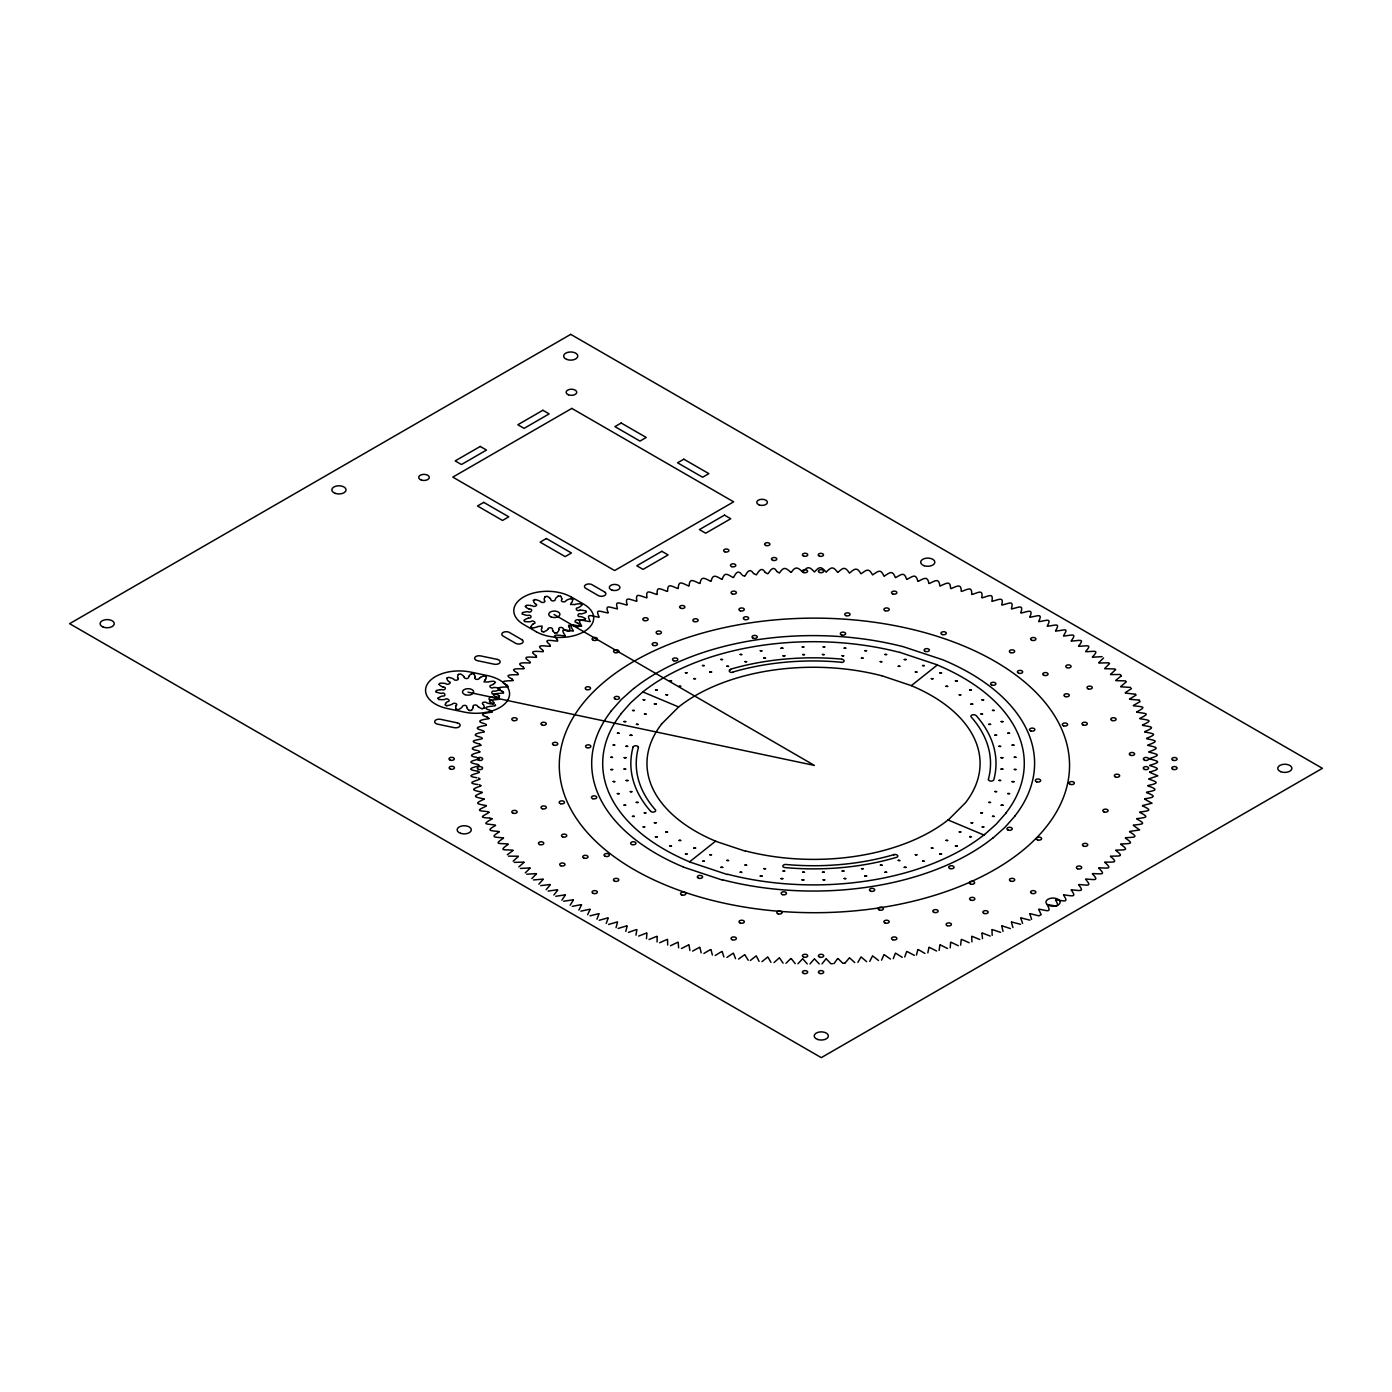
<?xml version="1.0" encoding="UTF-8"?>
<svg xmlns="http://www.w3.org/2000/svg" width="1392" height="1392" viewBox="0 0 1392 1392"><rect width="100%" height="100%" fill="white"/><g stroke="black" fill="none" stroke-linecap="round" stroke-linejoin="round"><path stroke-width="1.5" d="M436.027 692.05L436.114 690.623A13.659 7.882 0 0 1 440.098 689.701M479.857 751.645L478.552 750.827M1148.974 779.189C1159.623 782.565 1157.622 783.365 1148 785.54M939.113 950.458L939.861 945.011M482.345 792.622C471.731 796.52 474.272 796.903 484.085 798.921M479.022 765.287L478.082 764.469M1149.809 765.617C1160.528 768.662 1159.136 769.341 1149.618 772.055M522.209 614.116L522.331 612.689A13.676 7.9 0 0 1 526.35 611.801A5.69 3.289 0 0 1 528.003 611.732C530.822 613.75 534.023 608.478 529.273 609.07M479.213 758.849C474.515 760.554 464.093 761.929 477.491 764.365M468.739 676.599C469.504 679.052 464.023 679.366 463.954 676.79M678.617 947.83L678.2 942.367M479.231 772.438C475.699 774.143 463.919 775.866 476.847 777.728M1147.93 785.923C1158.301 789.421 1156.648 790.291 1146.59 792.17M927.838 952.859L928.916 947.43M480.901 785.923C470.374 789.595 471.766 789.977 482.258 792.239M466.79 707.414C467.66 704.909 462.388 704.543 462.04 707.014A5.568 3.219 0 0 1 461.344 707.78A13.694 7.917 0 0 1 458.264 709.642L455.967 709.172M1149.601 772.299L1157.848 775.814L1149.009 778.807M479.231 758.536L478.343 757.7M479.822 752.098C475.768 753.072 465.276 755.717 476.586 757.318M486.434 724.901L485.564 724.049M667.673 944.977L667.586 939.513M479.022 765.687C473.837 767.427 464.023 769.15 477.526 771.133M1146.486 792.622C1156.961 796.415 1154.194 797.372 1144.798 798.782M916.441 955.034L917.85 949.622M479.857 779.189C475.977 780.999 464.998 783.035 477.926 784.531M1148.974 751.784C1159.623 748.026 1157.709 747.434 1148.017 745.433M480.832 745.364C477.23 746.199 465.868 748.565 477.282 750.514M484.172 731.6L482.937 730.591M480.884 745.051L479.648 744.059M482.241 738.665C478.448 740.039 465.815 740.579 479.422 744.007M646.497 938.695L646.915 933.179M893.281 958.67L895.334 953.329M482.311 738.352L481.249 737.36M484.068 731.983C480.049 732.679 468.895 734.593 480.136 737.029M495.569 705.326L495.134 704.561M635.97 935.146L636.875 929.699M1139.787 812.389C1149.392 817.295 1146.869 817.417 1136.899 818.6M881.554 960.149L883.937 954.842M1144.676 799.165L1152.037 803.201L1142.519 805.55M486.278 725.354C482.815 725.98 470.653 727.616 482.05 730.313M499.397 698.941L498.823 698.071M625.808 931.439L627.148 926.063M1136.759 818.914C1146.608 824.342 1143.058 823.942 1133.453 825.143M869.739 961.385L872.436 956.13M1142.432 805.794C1152.715 810.701 1149.548 810.631 1139.926 812.075M585.649 618.535L585.04 619.84M488.923 718.69C483.964 719.438 473.802 720.778 484.381 723.649M503.608 692.642L503.191 691.807M616.047 927.611L617.543 922.183M1133.332 825.369L1139.648 829.945L1129.747 831.407M857.872 962.377L860.882 957.191M547.752 629.341C547.909 626.957 553.407 627.235 552.502 629.776A5.672 3.271 0 0 0 552.833 630.733M475.037 677.121C473.089 679.418 478.918 680.427 479.544 678.078M489.044 718.446L487.2 717.054M491.95 712.165C487.635 712.843 476.342 713.713 486.991 716.984M606.216 923.435L608.2 918.128M498.997 697.218L499.589 695.826A13.694 7.9 0 0 0 496.057 694.243A5.655 3.271 0 0 0 494.682 693.964C490.541 695.426 491.063 689.649 494.821 691.198A9.535 5.498 0 0 0 499.676 689.388M561.655 599.587C559.793 602.04 565.535 602.823 566.126 600.578A9.535 5.516 0 0 1 570.929 598.717M1129.504 831.772C1139.735 837.88 1133.749 837.114 1125.554 837.723M492.072 711.921L490.019 710.372M495.361 705.709C492.263 706.423 479.126 706.631 489.914 710.32M513.161 680.305L512.134 679.052M1125.31 838.071C1134.741 844.335 1130.13 843.361 1120.908 844.057M833.965 963.647L837.601 958.601M499.171 699.306C494.873 699.863 483.285 700.106 493.638 703.9M587.633 914.666L590.156 909.411M1120.717 844.3C1130.217 850.964 1124.127 849.677 1116.019 850.129M821.976 963.925L825.908 958.949M503.312 693.059C499.293 693.46 487.513 693.355 497.362 697.392M1104.761 862.344C1113.182 869.687 1107.232 867.947 1099.088 867.808M1115.775 850.425C1124.823 857.228 1119.412 855.767 1110.659 856.219M809.97 963.943L814.198 959.053M507.889 686.83C505 687.196 491.393 686.726 501.851 691.145M570.146 905.183L573.382 900.067M438.776 684.499L439.872 683.228A13.676 7.9 0 0 1 444.152 683.315A5.707 3.289 0 0 1 445.718 683.611C447.389 685.873 452.974 682.393 448.711 681.454M797.964 963.734L802.488 958.931M508.115 686.552L507.088 685.195M525.184 606.599L526.315 605.329A13.659 7.882 0 0 1 530.596 605.468M512.865 680.653C508.184 680.897 496.927 680.566 506.81 685.038M561.846 900.172L565.309 895.073M785.993 963.281L790.795 958.583M456.054 705.761C458.838 703.569 453.357 702.177 452 704.282A9.553 5.516 0 0 1 446.675 705.587M518.12 674.685C515.023 674.929 501.485 673.832 511.856 678.896M610.984 711.173L621.319 699.515L633.638 688.518M621.058 713.644L630.889 702.56L642.617 692.102A210.488 121.522 0 0 1 899.65 652.396M661.478 724.101L678.513 707.084A166.274 95.996 0 0 1 881.554 675.712M1005.911 813.189L996.08 824.29L984.353 834.748M1015.238 815.729L1004.92 827.37L992.6 838.367M1085.621 879.344C1092.546 887.139 1087.239 884.947 1078.852 884.529M553.859 895.004L557.774 890.08M541.819 628.018L542.097 626.069L537.799 626.504M774.039 962.585L779.137 957.974M518.381 674.407L517.615 673.067M1110.451 856.445C1118.263 862.883 1114.487 862.118 1104.987 862.135M523.792 668.769C521.147 669.082 507.262 667.534 517.111 672.736M546.186 889.662L550.327 884.79M536.546 656.972L535.972 655.649M524.071 668.491L523.462 667.186M529.813 662.975C526.228 662.957 513.509 661.705 523.392 667.133M557.774 640.755L557.305 639.398M538.843 884.181L543.211 879.344M750.323 960.48L755.96 956.095M530.108 662.696L530.056 661.722M948.474 819.766L965.491 802.732A166.274 95.996 0 0 0 911.029 685.543L881.588 675.659M1098.723 868.138C1106.762 875.69 1100.672 873.619 1092.598 873.602M536.181 657.302C533.188 657.494 519.912 655.284 529.03 660.991M531.831 878.561L536.477 873.811M1078.574 884.738C1084.786 892.394 1080.157 890.532 1071.475 889.784M738.578 959.071L744.476 954.79M1092.355 873.811C1100.15 881.658 1093.433 879.326 1086.021 879.031M542.95 651.7C538.426 651.543 527.046 649.89 535.903 655.597M525.254 872.888L530.108 868.138M1103.578 657.946L1098.723 662.696M689.527 861.892L715.558 841.203M911.36 685.612L937.39 664.924M494.09 702.96L492.664 704.004A13.676 7.9 0 0 1 488.488 703.412A5.672 3.271 0 0 1 487.078 702.925C485.112 700.994 480.153 702.682 483.372 704.683M1071.196 889.975C1076.99 897.683 1072.484 895.961 1063.888 894.847M726.902 957.435L733.062 953.276M543.211 651.491L543.211 650.464M549.979 646.306C546.256 646.306 534.041 643.852 542.48 649.873M518.833 866.903L524.071 862.344M484.938 680.027L484.016 681.906L488.383 681.958A9.553 5.516 0 0 1 494.056 681.314L495.482 682.271A13.676 7.9 0 0 1 493.22 684.377M550.258 646.097L549.701 644.531M557.339 641.051C553.825 641.155 541.645 638.023 549.492 644.339M571.468 602.597L570.494 604.459L574.844 604.546M573.382 630.767C567.17 621.789 574.183 625.739 581.282 626.209M1055.519 900.015C1060.739 908.506 1055.554 905.635 1047.55 904.626M703.917 953.433L710.564 949.535M565.03 635.935C560.854 635.657 549.44 632.908 557.235 639.328M507.297 854.758L513.109 850.477M581.682 626C576.166 617.178 582.395 620.797 589.825 621.598M1047.236 904.8C1052.004 913.361 1046.923 910.455 1039.093 909.185M692.624 951.101L699.497 947.343M1063.523 895.073C1069.178 903.199 1064.149 900.798 1055.832 899.841M565.309 635.761C559.497 627.305 564.734 630.332 572.999 630.994M681.471 948.526L688.57 944.907M730.121 669.761L730.069 669.796A4.124 2.384 0 0 1 730.765 669.43M599.082 616.952C594.732 607.973 600.491 611.801 607.747 612.915M670.492 945.742L677.8 942.262M969.859 836.47L971.407 836.783L969.928 837.253M446.606 678.252L448.502 677.347A13.676 7.9 0 0 1 452.365 678.426A5.707 3.289 0 0 1 453.548 679.052C454.314 681.28 460.3 680.131 457.829 677.8M1020.736 918.094L1022.615 923.435M608.2 612.706C604.633 604.128 609.313 607.243 617.091 608.843M659.669 942.732L667.186 939.409M590.156 621.441C585.667 612.567 590.956 616.117 598.664 617.161M1038.676 909.411L1041.199 914.666L1039.441 915.553M533.206 600.439L535.12 599.534M1030.167 913.674L1038.85 915.849M1011.375 922.148L1012.941 927.542M649.055 939.513L656.763 936.329M1031.594 919.364L1029.836 913.831M1021.084 917.937L1029.923 920.147M533.31 623.912C537.643 623.077 532.736 619.544 530.7 621.58A9.553 5.516 0 0 1 524.923 621.476M627.148 604.772C624.817 596.576 628.61 598.96 636.492 601.274M638.632 936.068L646.532 933.058M1011.723 922.009L1020.597 924.323M971.686 936.451L971.929 941.914M628.418 932.414L636.492 929.56M617.456 608.687C614.759 599.917 618.935 603.241 626.678 604.963M1002.153 925.889L1010.383 928.568M1001.788 926.028L1003.023 931.439M992.339 929.56L1000.57 932.362M636.875 601.135C635.291 592.574 638.876 595.48 646.532 597.794M991.957 929.699L992.2 935.372M982.3 933.058L990.199 936.068M484.277 708.058L482.084 708.737M599.204 920.286L607.747 917.937M650.69 811.292L650.638 811.31A182.822 105.548 0 0 1 633.082 747.069L633.029 747.069M646.915 597.655C645.784 589.112 649.298 592.035 656.763 594.506M981.917 933.179L982.491 938.643M569.954 630.611L567.762 631.255A13.676 7.9 0 0 1 564.421 629.706A5.672 3.271 0 0 1 563.534 628.958M972.068 936.329L979.777 939.513M589.982 915.849L598.664 913.674M657.146 594.384C656.606 586.136 659.669 588.607 667.186 591.426M961.646 939.409L969.163 942.732M689.092 585.806C689.579 578.306 692.433 580.046 699.497 583.509M667.586 591.322C667.586 583.196 670.335 585.527 677.8 588.572M961.246 939.513L960.637 945.133M951.032 942.262L958.34 945.742M700.019 583.387C701.22 576.323 703.83 577.523 710.564 581.299M678.2 588.468C678.583 580.238 681.436 582.83 688.57 585.928M950.632 942.367L950.214 947.83M940.261 944.907L947.534 948.491M711.086 581.195C712.808 573.922 715.54 575.766 721.752 579.316M929.334 947.343L936.572 951.014M918.268 949.535L924.914 953.433M458.159 674.389L460.543 673.989A13.659 7.882 0 0 1 463.31 675.886A5.672 3.271 0 0 1 463.919 676.721M548.135 891.071L557.357 889.784M544.864 596.681L547.265 596.315A13.676 7.9 0 0 1 549.962 598.229M907.079 951.519L914.405 955.382M745.016 575.975C746.843 573.139 749.401 567.031 753.49 573.4M580.029 610.218C577.245 612.115 573.852 607.817 578.306 607.643A5.725 3.306 0 0 0 579.577 606.982A13.676 7.9 0 0 0 581.908 604.928L581.96 604.928M540.705 885.625L549.979 884.529M904.73 957L906.644 951.589M722.17 579.246C724.675 571.886 726.937 573.956 733.062 577.558M895.769 953.276L902.294 957.365M528.438 618.152C532.753 618.692 531.257 613.994 527.69 615.421A9.553 5.516 0 0 1 522.487 613.959M756.5 574.687C758.466 571.834 761.441 565.848 765.252 572.425M533.501 879.935L542.95 879.135M733.497 577.506C735.533 574.13 737.569 568.754 741.988 574.809M744.476 576.044L742.771 575.557M884.355 954.79L890.445 959.053M768.071 573.643C770.159 571.016 773.221 564.717 776.84 571.416M1102.081 656.624L1092.598 657.25M755.96 574.739L753.681 573.591M872.871 956.095L878.509 960.48M520.434 868.451L529.865 867.929M767.514 573.678L765.304 572.495M861.317 957.157L866.677 961.663M791.352 572.234C795.267 566.492 797.459 566.822 802.488 571.903M514.292 862.361L523.844 862.135M849.694 957.974L854.775 962.585M779.015 572.86L776.997 571.607M471.575 710.459L469.104 710.564M803.045 571.886C807.273 566.422 809.309 566.231 814.198 571.781M1120.125 674.476L1110.659 674.615M779.572 572.825C783.731 566.614 785.453 567.501 790.795 572.269M849.259 958.009L844.961 963.177M557.2 632.873L554.729 632.96M844.579 963.194L843.622 963.247M838.036 958.583L842.839 963.281M832.607 963.682L831.633 963.716M826.343 958.931L830.867 963.734M814.633 959.053L819.244 963.943M814.633 571.781C819.523 566.283 821.21 566.37 825.908 571.886M802.923 958.949L807.256 963.925M849.816 572.86C854.827 568.458 857.02 567.031 860.882 573.643M489.793 818.009L491.95 818.67M826.343 571.903C831.511 566.735 833.129 566.318 837.601 572.251M791.23 958.601L795.25 963.664M489.044 817.991C476.395 817.522 484.99 815.416 489.044 812.389M838.036 572.269C843.413 567.344 845.066 566.561 849.259 572.825M486.695 811.432L488.923 812.145M779.572 958.009L783.087 963.142M485.669 811.379C473.558 810.683 482.015 808.682 486.417 805.864M471.453 673.571L473.906 673.763M558.175 595.985L560.628 596.211M767.949 957.191L770.959 962.377M761.963 961.646L767.514 957.157M861.317 573.678C866.938 569.45 868.834 568.093 872.436 574.705M756.395 956.13L759.075 961.385M872.871 574.739C878.752 570.737 880.684 568.858 883.937 575.992M744.894 954.842L748.217 960.254M721.752 951.519L715.175 955.521M554.642 637.153L551.267 636.736A33.565 19.384 0 0 1 536.233 631.724M479.509 784.74L480.832 785.54M884.355 576.044C890.393 572.251 892.446 570.076 895.334 577.506M733.497 953.329L735.55 958.67M918.372 581.317C924.601 577.854 927.594 576.166 928.916 583.422M478.552 777.989L479.822 778.807M895.769 577.558C901.859 574.078 904.139 571.816 906.644 579.246M722.17 951.589L723.91 956.965M929.438 583.526C935.807 580.29 938.991 578.237 939.861 585.841M477.995 771.22L479.213 772.055M907.079 579.316C913.326 576.044 915.762 573.417 917.85 581.212M710.981 949.622L712.391 955.034M541.627 631.446L543.924 631.951M699.915 947.43L701.168 952.894M442.952 686.935C447.406 686.848 445.057 691.18 441.786 689.614A5.69 3.289 0 0 0 440.116 689.736M467.938 692.155L814.407 765.426L554.033 614.481M951.136 588.607C957.87 585.649 961.28 583.683 961.246 591.322M688.97 945.011L689.91 950.492M579.089 620.171C576.532 618.309 572.495 622.12 576.914 622.624M940.261 585.928C947.134 582.987 950.197 580.568 950.632 588.468M961.646 591.426C969.058 588.642 972.068 586.641 971.686 594.384M899.702 652.326L937.025 664.767M745.381 851.191L715.888 841.36M727.285 874.524L689.945 862.066M722.57 880.144L683.35 867.077M657.146 936.451L657.076 941.966M972.068 594.506C979.255 592.192 982.874 589.373 981.917 597.655M1021.258 612.985C1027.592 611.767 1033.769 608.234 1029.836 617.004M626.678 925.889L618.118 928.447M982.3 597.794C989.538 595.759 993.436 592.783 991.957 601.135M570.824 598.49L572.895 599.273M490.976 700.002C486.434 700.019 490.628 695.391 493.081 697.531A5.672 3.271 0 0 0 494.769 697.618M1011.827 608.878C1018.874 607.399 1023.903 604.058 1020.736 612.758M617.091 922.009L608.548 924.462M992.339 601.274C999.856 599.273 1003.702 596.681 1001.788 604.807M486.26 676.686L484.155 675.938A13.676 7.9 0 0 0 480.449 677.382M1002.153 604.963C1009.339 603.484 1014.037 599.882 1011.375 608.687M642.826 691.928L678.652 706.962M948.126 819.992L983.987 835.043M572.999 899.841L563.569 901.233M1039.093 621.65C1046.419 620.606 1052.074 617.509 1047.236 626.035M598.995 913.831L596.942 919.225M503.086 691.754L501.955 691.18M1030.167 617.161C1037.51 616.221 1043.078 612.741 1038.676 621.441M446.71 705.831L445.04 704.891A13.676 7.9 0 0 1 446.397 702.508M580.882 911.168L589.825 909.237M581.595 904.8L578.881 910.09M1063.888 635.987C1071.44 635.431 1077.565 632.525 1071.196 640.859M535.207 603.658C539.174 605.033 534.215 607.712 532.179 605.798A5.69 3.289 0 0 0 530.578 605.503M572.199 906.366L581.282 904.626M1047.55 626.209C1055.432 625.408 1060.739 622.381 1055.519 630.82M571.277 596.994L583.805 604.215A33.704 19.453 0 0 1 589.982 626.852A33.704 19.453 0 0 1 554.555 637.188M536.251 631.724L523.618 624.451A33.565 19.384 0 0 1 514.953 615.769L514.222 613.82A33.599 19.401 0 0 1 532.092 593.427A33.599 19.401 0 0 1 571.172 596.994M1055.832 630.994C1064.932 630.437 1068.952 627.026 1063.523 635.761M530.717 626.992L532.475 628.001A13.694 7.917 0 0 0 536.651 627.061A5.568 3.219 0 0 0 537.764 626.557M555.773 896.274L565.03 894.899M1099.088 663.027L1108.798 662.783M1071.475 641.051C1079.705 640.685 1085.134 638.11 1078.574 646.097M1120.943 686.83L1130.669 687.422M1078.852 646.306C1087.256 646.027 1092.511 643.817 1085.621 651.491M1085.882 651.7C1094.234 651.647 1099.854 649.264 1092.355 657.041M569.171 627.218L568.545 625.304L572.895 625.478A5.672 3.271 0 0 0 574.339 625.965A13.676 7.9 0 0 0 578.463 626.626L580.029 625.53A13.694 7.9 0 0 0 577.976 623.233M526.75 874.211L536.233 873.602M581.873 604.859L580.603 603.728A13.676 7.9 0 0 0 576.184 604.145A5.707 3.289 0 0 0 574.879 604.528M1109.598 663.549L1104.761 668.491M503.365 837.845C494.404 837.079 489.758 837.584 499.363 831.824M512.865 850.199C504.252 849.294 498.075 851.452 508.15 844.352M1104.987 668.717L1115.009 668.96M518.381 856.445L513.161 861.178M1110.451 674.407L1115.671 669.656M499.171 831.529C489.967 830.641 485.721 830.78 495.569 825.508M508.532 856.15L518.172 856.219M1120.473 674.876L1121.273 675.781M1115.723 680.357L1121.36 675.886M1125.519 693.059L1135.472 694.26M1125.606 680.897L1115.966 680.653M1126.337 681.819L1120.717 686.552M438.828 699.602L437.906 698.262M507.923 844.057C499.658 842.926 492.942 845.101 503.573 838.141M1125.258 692.694L1131.505 688.57M524.714 621.615L523.897 620.362A13.676 7.9 0 0 1 526.924 618.605A5.69 3.289 0 0 1 528.403 618.152M1133.488 705.761C1142.728 706.979 1147.373 706.283 1136.759 711.921M1135.541 694.364L1136.029 695.113L1129.504 699.08M1142.571 725.406C1151.602 726.937 1156.178 726.868 1144.676 731.67M563.482 628.888C562.925 626.661 557.548 626.939 558.853 629.602M1139.126 700.037L1129.66 699.306M1139.317 700.35L1140.083 701.62L1133.332 705.466M495.361 825.143C486.869 823.472 480.658 825.212 492.072 818.914M1146.608 738.734C1156.265 740.648 1159.205 740.962 1147.948 745.051M1136.881 712.165C1145.442 713.852 1151.375 712.669 1139.787 718.446M1144.763 731.983C1154.542 733.915 1157.57 733.915 1146.521 738.352M1139.891 718.69C1149.775 720.43 1153.115 720.082 1142.432 725.041M1149.026 752.167C1159.014 754.534 1160.771 755.073 1149.601 758.536M499.571 688.118L499.989 689.527M486.313 805.55C475.507 803.741 474.898 803.41 484.155 799.165M585.858 610.827L586.241 612.236A13.676 7.9 0 0 1 582.639 613.594A5.69 3.289 0 0 1 581.038 613.855C577.175 612.602 576.636 617.526 580.742 616.621A9.535 5.498 0 0 1 585.301 618.674M473.141 707.153C471.697 704.63 477.334 704.108 477.752 706.405A5.672 3.271 0 0 0 478.761 707.171M1149.618 758.918C1159.762 761.528 1160.876 762.12 1149.809 765.287M550.588 599.152C550.432 601.622 555.86 601.518 555.373 599.012A9.535 5.516 0 0 1 558.436 596.176M683.42 867.007A221.102 127.646 0 0 1 611.105 711.19M633.743 688.57A221.102 127.646 0 0 1 903.617 646.81L942.889 659.825A221.102 127.646 0 0 1 1015.133 815.695M992.722 838.088A221.102 127.646 0 0 1 722.848 879.848M936.955 664.837A210.488 121.522 0 0 1 1005.807 813.172M984.475 834.487A210.488 121.522 0 0 1 727.546 874.228M690.014 862.013A210.488 121.522 0 0 1 621.18 713.678M948.561 819.557A166.274 95.996 0 0 1 745.607 850.964M715.958 841.307A166.274 95.996 0 0 1 661.565 724.136M638.458 747.417A177.41 102.434 0 0 0 655.336 809.796A2.662 1.531 0 0 1 654.431 811.867A2.662 1.531 0 0 1 650.812 811.414M633.064 747.069A2.662 1.531 0 0 1 636.074 745.781A2.662 1.531 0 0 1 638.336 747.487M730.661 669.169A182.822 105.548 0 0 1 841.829 659.129M988.477 779.242A2.68 1.549 0 0 0 989.816 780.912A2.68 1.549 0 0 0 992.966 780.651A2.749 1.583 0 0 0 993.766 779.885A182.822 105.548 0 0 0 976.175 715.627A3.271 1.897 0 0 0 975.548 715.192A2.627 1.514 0 0 0 972.051 715.036A2.627 1.514 0 0 0 971.129 716.915A177.393 102.416 0 0 1 988.407 779.242M732.975 672.005A177.393 102.416 0 0 1 841.064 662.227M841.951 659.321A2.784 1.601 0 0 1 843.5 659.947A2.662 1.549 0 0 1 843.796 661.652A2.662 1.549 0 0 1 841.151 662.435M733.079 672.266A2.645 1.531 0 0 1 729.739 671.797A2.645 1.531 0 0 1 730.017 669.813M584.814 619.718A9.535 5.498 0 0 1 579.107 620.223M580.046 610.166A9.553 5.516 0 0 1 585.632 611.018M572.495 599.308A9.535 5.498 0 0 1 571.59 602.579M561.672 598.612A5.672 3.271 0 0 1 561.689 599.482M560.576 596.228A13.659 7.882 0 0 1 561.742 598.612M549.91 598.264A5.707 3.289 0 0 1 550.553 599.065M545.229 596.785A9.553 5.516 0 0 0 544.307 600.022C547.021 602.44 541.279 603.484 540.166 601.344A5.707 3.289 0 0 0 538.913 600.683A13.676 7.9 0 0 0 535.12 599.552M535.067 603.641A9.535 5.498 0 0 1 533.606 600.439M529.186 609.122A9.553 5.516 0 0 1 525.567 606.512M531.118 626.992A9.535 5.516 0 0 1 533.206 623.894M541.993 631.359A9.553 5.516 0 0 1 541.679 628.07M547.804 629.445A9.535 5.516 0 0 1 543.75 631.742M554.764 632.942A13.659 7.882 0 0 1 552.781 630.75M558.94 629.706A9.553 5.516 0 0 1 556.887 632.734M569.311 627.27A9.553 5.516 0 0 1 569.572 630.559M576.949 622.642A5.655 3.271 0 0 1 577.924 623.251M499.345 688.327A9.535 5.498 0 0 0 493.742 687.509C490.993 689.527 487.461 685.212 491.933 685.003A5.69 3.289 0 0 0 493.168 684.342M485.599 679.139A5.725 3.306 0 0 1 484.99 679.992M486.208 676.686A13.676 7.9 0 0 1 485.669 679.139M479.579 678.026A5.707 3.289 0 0 1 480.501 677.417M473.558 673.902A9.535 5.498 0 0 1 475.142 677.017M468.686 676.495A9.535 5.516 0 0 1 471.714 673.745M457.707 677.747A9.535 5.516 0 0 1 458.525 674.494M448.572 681.454A9.553 5.516 0 0 1 447.006 678.269M442.865 686.969A9.535 5.498 0 0 1 439.159 684.412M436.305 691.894A9.553 5.516 0 0 0 441.508 693.355C444.779 691.372 446.832 696.992 442.378 696.017A5.69 3.289 0 0 0 440.933 696.522A13.676 7.9 0 0 0 437.941 698.279M438.967 699.376A9.553 5.516 0 0 0 444.744 699.497C446.745 697.114 451.843 701.307 447.424 701.725A5.69 3.289 0 0 0 446.449 702.525M456.35 709.085A9.535 5.516 0 0 1 455.932 705.814M469.4 710.39A9.553 5.516 0 0 1 466.72 707.519M473.228 707.275A9.535 5.516 0 0 1 471.262 710.32M482.102 708.702A13.659 7.882 0 0 1 478.709 707.206M483.494 704.7A9.553 5.516 0 0 1 483.877 708.006M491.08 699.985A9.553 5.516 0 0 1 493.795 702.925M498.98 697.201A13.676 7.9 0 0 1 494.769 697.653M720.934 867.32L722.744 867.373L720.934 867.32M863.197 868.66L861.387 868.712L863.197 868.712M610.81 757.318L612.637 757.37L610.827 757.265M613.159 745.033L614.968 745.085L613.159 744.998M612.637 769.532L610.827 769.585L612.637 769.532M613.193 781.556L615.003 781.66L613.228 781.469M617.456 733.201L619.266 733.288L617.491 733.097M617.369 793.614L619.179 793.666L617.369 793.614M623.912 721.561L625.739 721.613L623.912 721.561M624.19 757.683L626 757.718L624.19 757.683M624.051 769.063L625.861 769.115L624.051 769.01M626 746.303L627.827 746.356L626.017 746.251M624.051 805.202L625.861 805.289L624.068 805.098M626.174 780.494L627.983 780.547L626.174 780.494M630.089 735.272L631.898 735.324L630.089 735.272M632.56 710.477L634.369 710.512L632.56 710.477M630.298 791.665L632.107 791.7L630.315 791.613M636.457 724.345L638.267 724.449L636.492 724.24M643.191 699.776L645.001 699.88L643.226 699.671M634.282 816.373L632.473 816.373L634.282 816.373M636.301 802.401L638.11 802.453L636.301 802.401M644.479 714.044L646.288 714.148L644.513 713.939M643.156 826.9L644.966 826.952L643.156 826.865M644.287 812.876L646.097 812.963L644.322 812.771M654.397 703.969L656.206 704.021L654.397 703.969M654.379 822.707L656.189 822.759L654.379 822.707M665.95 694.799L667.76 694.904L665.985 694.695M655.406 836.836L657.215 836.888L655.406 836.836M669.726 680.897L671.536 680.949L669.726 680.897M665.846 832.016L667.655 832.12L665.881 831.911M679.122 686.326L680.932 686.36L679.139 686.273M669.726 845.849L671.536 845.953L669.761 845.744M685.421 672.736L687.23 672.788L685.438 672.684M679.122 840.42L680.932 840.472L679.139 840.368M693.773 678.687L695.582 678.722L693.79 678.635M685.49 853.975L687.3 854.027L685.508 853.922M702.473 665.55L704.282 665.654L702.508 665.446M709.781 671.988L711.59 672.04L709.781 671.988M695.6 848.059L693.79 848.111L695.6 848.059M720.83 659.495L722.639 659.599L720.865 659.39M704.404 861.23L702.595 861.178L704.404 861.283M709.816 854.74L711.625 854.792L709.833 854.688M726.885 666.298L728.695 666.403L726.92 666.194M740.179 654.484L741.988 654.588L740.213 654.379M726.902 860.465L728.712 860.552L726.937 860.36M744.964 661.652L746.773 661.757L744.998 661.548M740.161 872.262L741.971 872.366L740.196 872.158M760.31 650.743L762.12 650.795L760.31 650.69M744.981 865.076L746.791 865.18L745.016 864.971M763.79 658.12L765.6 658.172L763.79 658.068M760.241 876.02L762.068 876.073L760.241 876.02M782.843 648.22L781.034 648.22L782.843 648.22M765.548 868.695L763.738 868.643L765.548 868.747M784.879 655.806L783.07 655.858L784.879 655.806M780.982 878.596L782.791 878.648L780.982 878.596M783.07 871.044L784.897 871.096L783.087 870.992M802.679 654.588L804.489 654.64L802.679 654.588M803.828 646.967L802.001 646.967L803.793 647.123M802.714 872.227L804.524 872.262L802.714 872.175M802.036 879.866L803.845 879.901L802.036 879.866M822.428 654.536L824.238 654.64L822.463 654.449M823.159 646.915L824.986 646.967L823.177 646.862M823.142 879.848L824.969 879.901L823.159 879.796M824.273 872.227L822.463 872.279L824.273 872.227M842.09 655.754L843.9 655.806L842.09 655.702M844.161 648.15L845.988 648.254L844.196 648.063M842.125 870.992L843.935 871.044L842.125 870.992M861.422 658.12L863.249 658.172L861.439 658.068M844.178 878.543L845.988 878.648L844.213 878.456M864.867 650.708L866.677 650.76L864.884 650.656M880.231 661.652L882.041 661.757L880.249 661.548M864.832 876.02L866.642 876.073L864.832 876.02M884.981 654.484L886.791 654.588L885.016 654.397M882.041 865.128L880.214 865.128L881.989 865.285M898.258 666.281L900.067 666.333L898.275 666.229M885.016 872.245L886.826 872.297L885.016 872.192M906.105 659.547L904.295 659.547L906.105 659.547M898.223 860.447L900.032 860.552L898.258 860.343M915.344 672.023L917.171 672.075L915.362 671.971M904.243 867.32L906.053 867.373L904.243 867.32M922.548 665.585L924.358 665.672L922.583 665.48M915.327 854.74L917.137 854.792L915.344 854.688M931.352 678.704L933.179 678.739L931.37 678.652M922.583 861.196L924.392 861.283L922.618 861.091M941.497 672.788L939.687 672.788L941.497 672.788M931.352 848.059L933.162 848.146L931.387 847.954M946.038 686.326L947.848 686.413L946.073 686.221M939.722 854.027L941.549 854.079L939.722 854.027M955.434 680.897L957.261 680.949L955.434 680.897M946.038 840.42L947.848 840.524L946.073 840.333M959.245 694.799L961.054 694.904L959.279 694.695M969.598 689.98L971.425 690.032L969.615 689.927M957.261 845.901L955.434 845.953L957.261 845.901M959.245 831.946L961.072 831.981L959.262 831.894M972.712 704.074L970.903 704.126L972.712 704.074M981.986 699.863L983.813 699.915L982.004 699.811M972.677 822.776L970.868 822.829L972.677 822.829M982.526 713.957L980.699 713.957L982.474 714.113M980.734 812.841L982.543 812.893L980.751 812.789M990.565 724.362L988.738 724.362L990.565 724.362M992.496 710.407L994.306 710.459L992.513 710.355M983.796 826.935L981.969 826.987L983.779 826.987M988.807 802.418L990.617 802.471L988.807 802.366M994.915 735.185L996.724 735.272L994.949 735.08M992.513 816.338L994.323 816.443L992.548 816.251M994.932 791.578L996.742 791.63L994.949 791.526M998.986 746.338L1000.796 746.443L999.021 746.234M1001.161 721.578L1002.971 721.63L1001.161 721.578M998.986 780.425L1000.813 780.477L999.004 780.39M1001.039 757.683L1002.849 757.735L1001.039 757.683M1002.849 769.132L1001.039 769.132L1002.849 769.132M1003.006 805.22L1001.179 805.272L1003.006 805.22M1009.513 733.253L1007.686 733.288L1009.513 733.253M1007.756 793.579L1009.565 793.614L1007.756 793.579M1012.123 745.12L1013.933 745.155L1012.123 745.12M1012.123 781.625L1013.95 781.678L1012.123 781.625M1014.316 757.283L1016.143 757.335L1014.333 757.231M1014.333 769.48L1016.143 769.532L1014.333 769.428M655.562 689.98L657.372 690.032L655.562 689.927M570.72 334.358L69.6 623.668L821.28 1057.642L1322.4 768.332L570.72 334.358M480.24 446.449L455.184 460.909L461.448 464.528L486.504 450.068L480.24 446.449M542.88 410.275L517.824 424.751L524.088 428.371L549.144 413.894L542.88 410.275M571.816 408.413L452.8 477.125L614.62 570.546L733.636 501.833L571.816 408.413M483.737 502.373L477.473 505.975L502.529 520.451L508.793 516.832L483.737 502.373M621.18 423.011L614.916 426.631L639.972 441.09L646.236 437.471L621.18 423.011M546.377 538.53L540.113 542.149L565.169 556.609L571.433 552.989L546.377 538.53M683.82 459.186L677.556 462.788L702.612 477.265L708.876 473.645L683.82 459.186M661.844 551.302L636.788 565.761L643.052 569.38L668.108 554.921L661.844 551.302M724.484 515.127L699.428 529.604L705.692 533.206L730.748 518.746L724.484 515.127M894.099 854.566L893.577 854.723A2.697 1.549 0 0 1 897.127 855.053A2.697 1.549 0 0 1 897.127 857.107A3.045 1.757 0 0 1 896.222 857.437A182.822 105.548 0 0 1 785.018 867.581A2.645 1.531 0 0 1 782.965 866.555A2.645 1.531 0 0 1 783.609 865.024A2.697 1.566 0 0 1 785.662 864.449A177.41 102.434 0 0 0 894.099 854.584M485.095 712.565L481.719 713A33.565 19.384 0 0 1 464.441 712.13L447.685 708.598A33.565 19.384 0 0 1 433.469 702.856L431.381 701.272A33.599 19.401 0 0 1 435.052 676.843A33.704 19.453 0 0 1 470.757 672.092L487.409 675.59A33.599 19.401 0 0 1 509.542 694.591A33.599 19.401 0 0 1 485.077 712.547M497.24 659.39L480.588 655.893A4.437 2.558 0 0 0 474.916 657.424A4.437 2.558 0 0 0 477.56 660.713L494.212 664.21A4.437 2.558 0 0 0 499.885 662.679A4.437 2.558 0 0 0 497.24 659.408M457.237 722.831L440.603 719.333A4.437 2.558 0 0 0 434.913 720.865A4.437 2.558 0 0 0 437.558 724.153L454.21 727.651A4.437 2.558 0 0 0 459.882 726.119A4.437 2.558 0 0 0 457.237 722.848M604.563 591.948L592.035 584.71A4.437 2.558 0 0 0 585.771 584.71A4.437 2.558 0 0 0 585.771 588.329L598.299 595.567A4.437 2.558 0 0 0 604.563 595.567A4.437 2.558 0 0 0 604.563 591.948M521.878 639.676L509.35 632.438A4.437 2.558 0 0 0 503.086 632.455A4.437 2.558 0 0 0 503.086 636.057L515.614 643.295A4.437 2.558 0 0 0 521.878 643.295A4.437 2.558 0 0 0 521.878 639.676M924.218 565.726A7.082 4.089 0 0 0 934.85 562.194A7.082 4.089 0 0 0 924.218 558.644A7.082 4.089 0 0 0 924.218 565.726M566.596 359.38A7.082 4.089 0 0 0 577.767 356.439A7.082 4.089 0 0 0 567.779 352.333A7.082 4.089 0 0 0 566.596 359.38M460.682 833.356A7.082 4.089 0 0 0 471.314 829.806A7.082 4.089 0 0 0 460.682 826.274A7.082 4.089 0 0 0 460.682 833.356M1280.692 771.655A7.082 4.089 0 0 0 1291.863 768.715A7.082 4.089 0 0 0 1281.875 764.608A7.082 4.089 0 0 0 1280.692 771.655M817.73 1039.493A7.082 4.089 0 0 0 828.362 1035.944A7.082 4.089 0 0 0 817.73 1032.412A7.082 4.089 0 0 0 817.73 1039.493M103.06 627.009A7.082 4.089 0 0 0 114.231 624.068A7.082 4.089 0 0 0 104.243 619.945A7.082 4.089 0 0 0 103.06 627.009M335.402 493.412A7.082 4.089 0 0 0 346.034 489.862A7.082 4.089 0 0 0 335.402 486.313A7.082 4.089 0 0 0 335.402 493.412M1048.924 905.479A7.082 4.089 0 0 0 1060.095 902.538A7.082 4.089 0 0 0 1050.107 898.414A7.082 4.089 0 0 0 1048.924 905.479M615.421 699.219A2.662 1.531 0 0 0 619.457 697.949A2.662 1.531 0 0 0 615.542 696.557A2.662 1.531 0 0 0 615.421 699.219M673.798 660.782A2.662 1.531 0 0 0 677.834 659.512A2.662 1.531 0 0 0 673.919 658.12A2.662 1.531 0 0 0 673.798 660.782M819.662 973.443A2.662 1.531 0 0 0 823.716 972.173A2.662 1.531 0 0 0 819.784 970.781A2.662 1.531 0 0 0 819.662 973.443M803.654 973.46A2.662 1.531 0 0 0 807.691 972.19A2.662 1.531 0 0 0 803.776 970.798A2.662 1.531 0 0 0 803.654 973.46M819.662 957.139A2.662 1.531 0 0 0 823.716 955.869A2.662 1.531 0 0 0 819.784 954.477A2.662 1.531 0 0 0 819.662 957.139M803.654 957.104A2.662 1.531 0 0 0 807.708 955.834A2.662 1.531 0 0 0 803.793 954.442A2.662 1.531 0 0 0 803.654 957.104M478.622 760.276A2.662 1.531 0 0 0 482.659 759.005A2.662 1.531 0 0 0 478.744 757.613A2.662 1.531 0 0 0 478.622 760.276M478.535 769.411A2.662 1.531 0 0 0 482.589 768.14A2.662 1.531 0 0 0 478.674 766.748A2.662 1.531 0 0 0 478.535 769.411M450.416 769.115A2.662 1.531 0 0 0 454.471 767.862A2.662 1.531 0 0 0 450.538 766.47A2.662 1.531 0 0 0 450.416 769.115M450.26 760.154A2.662 1.531 0 0 0 454.314 758.901A2.662 1.531 0 0 0 450.382 757.509A2.662 1.531 0 0 0 450.26 760.154M819.488 556.174A2.662 1.531 0 0 0 823.525 554.903A2.662 1.531 0 0 0 819.61 553.511A2.662 1.531 0 0 0 819.488 556.174M819.627 572.477A2.662 1.531 0 0 0 823.681 571.207A2.662 1.531 0 0 0 819.749 569.815A2.662 1.531 0 0 0 819.627 572.477M803.567 572.547A2.662 1.531 0 0 0 807.604 571.277A2.662 1.531 0 0 0 803.689 569.885A2.662 1.531 0 0 0 803.567 572.547M803.706 556.104A2.662 1.531 0 0 0 807.76 554.834A2.662 1.531 0 0 0 803.828 553.442A2.662 1.531 0 0 0 803.706 556.104M1173.091 760.31A2.662 1.531 0 0 0 1177.127 759.058A2.662 1.531 0 0 0 1173.212 757.666A2.662 1.531 0 0 0 1173.091 760.31M1173.056 769.411A2.662 1.531 0 0 0 1177.093 768.14A2.662 1.531 0 0 0 1173.178 766.748A2.662 1.531 0 0 0 1173.056 769.411M1144.624 760.258A2.662 1.531 0 0 0 1148.678 758.988A2.662 1.531 0 0 0 1144.746 757.596A2.662 1.531 0 0 0 1144.624 760.258M1144.555 769.428A2.662 1.531 0 0 0 1148.609 768.158A2.662 1.531 0 0 0 1144.676 766.766A2.662 1.531 0 0 0 1144.555 769.428M560.454 803.689A2.662 1.531 0 0 0 564.508 802.418A2.662 1.531 0 0 0 560.576 801.026A2.662 1.531 0 0 0 560.454 803.689M681.802 894.986A2.662 1.531 0 0 0 685.856 893.716A2.662 1.531 0 0 0 681.923 892.324A2.662 1.531 0 0 0 681.802 894.986M879.413 910.003A2.662 1.531 0 0 0 883.468 908.732A2.662 1.531 0 0 0 879.535 907.34A2.662 1.531 0 0 0 879.413 910.003M1037.597 839.933A2.662 1.531 0 0 0 1041.634 838.663A2.662 1.531 0 0 0 1037.719 837.271A2.662 1.531 0 0 0 1037.597 839.933M1063.575 725.841A2.662 1.531 0 0 0 1067.629 724.571A2.662 1.531 0 0 0 1063.697 723.179A2.662 1.531 0 0 0 1063.575 725.841M942.245 634.543A2.662 1.531 0 0 0 946.299 633.273A2.662 1.531 0 0 0 942.367 631.881A2.662 1.531 0 0 0 942.245 634.543M744.616 619.527A2.662 1.531 0 0 0 748.67 618.257A2.662 1.531 0 0 0 744.737 616.865A2.662 1.531 0 0 0 744.616 619.527M586.502 689.562A2.662 1.531 0 0 0 590.556 688.292A2.662 1.531 0 0 0 586.624 686.9A2.662 1.531 0 0 0 586.502 689.562M846.023 615.664A2.662 1.531 0 0 0 850.077 614.394A2.662 1.531 0 0 0 846.162 613.002A2.662 1.531 0 0 0 846.023 615.664M1018.666 673.223A2.662 1.531 0 0 0 1022.702 671.953A2.662 1.531 0 0 0 1018.787 670.561A2.662 1.531 0 0 0 1018.666 673.223M1070.309 784.392A2.662 1.531 0 0 0 1074.363 783.122A2.662 1.531 0 0 0 1070.431 781.73A2.662 1.531 0 0 0 1070.309 784.392M970.607 884.077A2.662 1.531 0 0 0 974.661 882.824A2.662 1.531 0 0 0 970.729 881.432A2.662 1.531 0 0 0 970.607 884.077M778.041 913.865A2.662 1.531 0 0 0 782.078 912.613A2.662 1.531 0 0 0 778.163 911.221A2.662 1.531 0 0 0 778.041 913.865M605.329 856.341A2.662 1.531 0 0 0 609.383 855.071A2.662 1.531 0 0 0 605.45 853.679A2.662 1.531 0 0 0 605.329 856.341M553.738 745.138A2.662 1.531 0 0 0 557.792 743.867A2.662 1.531 0 0 0 553.859 742.475A2.662 1.531 0 0 0 553.738 745.138M653.44 645.453A2.662 1.531 0 0 0 657.476 644.183A2.662 1.531 0 0 0 653.561 642.791A2.662 1.531 0 0 0 653.44 645.453M586.815 747.661A2.662 1.531 0 0 0 590.869 746.408A2.662 1.531 0 0 0 586.937 745.016A2.662 1.531 0 0 0 586.815 747.661M592.714 798.677A2.662 1.531 0 0 0 596.75 797.407A2.662 1.531 0 0 0 592.835 796.015A2.662 1.531 0 0 0 592.714 798.677M631.898 844.579A2.662 1.531 0 0 0 635.935 843.308A2.662 1.531 0 0 0 632.02 841.916A2.662 1.531 0 0 0 631.898 844.579M698.575 878.213A2.662 1.531 0 0 0 702.612 876.96A2.662 1.531 0 0 0 698.697 875.568A2.662 1.531 0 0 0 698.575 878.213M782.426 894.621A2.662 1.531 0 0 0 786.48 893.351A2.662 1.531 0 0 0 782.548 891.959A2.662 1.531 0 0 0 782.426 894.621M870.696 891.176A2.662 1.531 0 0 0 874.733 889.923A2.662 1.531 0 0 0 870.818 888.531A2.662 1.531 0 0 0 870.696 891.176M950.005 868.573A2.662 1.531 0 0 0 954.042 867.303A2.662 1.531 0 0 0 950.127 865.911A2.662 1.531 0 0 0 950.005 868.573M1008.208 830.119A2.662 1.531 0 0 0 1012.262 828.866A2.662 1.531 0 0 0 1008.347 827.474A2.662 1.531 0 0 0 1008.208 830.119M1036.622 781.852A2.662 1.531 0 0 0 1040.659 780.581A2.662 1.531 0 0 0 1036.744 779.189A2.662 1.531 0 0 0 1036.622 781.852M1030.811 730.922A2.662 1.531 0 0 0 1034.865 729.652A2.662 1.531 0 0 0 1030.933 728.26A2.662 1.531 0 0 0 1030.811 730.922M991.835 685.108A2.662 1.531 0 0 0 995.889 683.855A2.662 1.531 0 0 0 991.957 682.463A2.662 1.531 0 0 0 991.835 685.108M925.349 651.439A2.662 1.531 0 0 0 929.404 650.168A2.662 1.531 0 0 0 925.471 648.794A2.662 1.531 0 0 0 925.349 651.439M841.621 634.943A2.662 1.531 0 0 0 845.657 633.673A2.662 1.531 0 0 0 841.742 632.281A2.662 1.531 0 0 0 841.621 634.943M753.281 638.232A2.662 1.531 0 0 0 757.318 636.962A2.662 1.531 0 0 0 753.403 635.587A2.662 1.531 0 0 0 753.281 638.232M568.371 394.771A5.324 3.062 0 0 0 576.74 392.579A5.324 3.062 0 0 0 569.241 389.482A5.324 3.062 0 0 0 568.371 394.771M759.023 504.844A5.324 3.062 0 0 0 767.392 502.634A5.324 3.062 0 0 0 759.893 499.554A5.324 3.062 0 0 0 759.023 504.844M611.993 590.138A5.324 3.062 0 0 0 619.962 587.476A5.324 3.062 0 0 0 611.993 584.814A5.324 3.062 0 0 0 611.993 590.138M421.341 480.066A5.324 3.062 0 0 0 429.31 477.404A5.324 3.062 0 0 0 421.341 474.759A5.324 3.062 0 0 0 421.341 480.066M724.867 551.824A2.662 1.531 0 0 0 728.938 550.588A2.662 1.531 0 0 0 725.041 549.179A2.662 1.531 0 0 0 724.867 551.824M731.74 566.648A2.662 1.531 0 0 0 735.811 565.413A2.662 1.531 0 0 0 731.914 563.986A2.662 1.531 0 0 0 731.74 566.648M765.844 545.49A2.662 1.531 0 0 0 769.915 544.255A2.662 1.531 0 0 0 766.035 542.828A2.662 1.531 0 0 0 765.844 545.49M772.717 560.315A2.662 1.531 0 0 0 776.788 559.079A2.662 1.531 0 0 0 772.908 557.653A2.662 1.531 0 0 0 772.717 560.315M683.333 891.785A255.136 147.291 0 0 0 1069.508 767.775A255.136 147.291 0 0 0 690.397 636.701A255.136 147.291 0 0 0 683.333 891.785M542.375 808.769A2.662 1.531 0 0 0 546.36 807.43A2.662 1.531 0 0 0 542.375 806.107A2.662 1.531 0 0 0 542.375 808.769M542.306 725.11A2.662 1.531 0 0 0 546.29 723.788A2.662 1.531 0 0 0 542.306 722.448A2.662 1.531 0 0 0 542.306 725.11M614.881 652.622A2.662 1.531 0 0 0 618.866 651.282A2.662 1.531 0 0 0 614.881 649.96A2.662 1.531 0 0 0 614.881 652.622M740.283 610.81A2.662 1.531 0 0 0 744.285 609.47A2.662 1.531 0 0 0 740.283 608.147A2.662 1.531 0 0 0 740.283 610.81M885.034 610.705A2.662 1.531 0 0 0 889.227 609.609A2.662 1.531 0 0 0 885.469 608.06A2.662 1.531 0 0 0 885.034 610.705M1010.488 652.604A2.662 1.531 0 0 0 1014.681 651.491A2.662 1.531 0 0 0 1010.94 649.96A2.662 1.531 0 0 0 1010.488 652.604M1083.08 725.006A2.662 1.531 0 0 0 1087.274 723.91A2.662 1.531 0 0 0 1083.515 722.361A2.662 1.531 0 0 0 1083.08 725.006M1010.557 881.101A2.662 1.531 0 0 0 1014.733 880.005A2.662 1.531 0 0 0 1010.992 878.456A2.662 1.531 0 0 0 1010.557 881.101M884.999 922.983A2.662 1.531 0 0 0 889.192 921.887A2.662 1.531 0 0 0 885.434 920.338A2.662 1.531 0 0 0 884.999 922.983M740.144 922.983A2.662 1.531 0 0 0 744.337 921.887A2.662 1.531 0 0 0 740.596 920.338A2.662 1.531 0 0 0 740.144 922.983M614.585 881.153A2.662 1.531 0 0 0 618.779 880.04A2.662 1.531 0 0 0 615.02 878.491A2.662 1.531 0 0 0 614.585 881.153M1103.943 811.919A2.662 1.531 0 0 0 1108.119 810.805A2.662 1.531 0 0 0 1104.378 809.274A2.662 1.531 0 0 0 1103.943 811.919M1130.443 755.247A2.662 1.531 0 0 0 1134.637 754.133A2.662 1.531 0 0 0 1130.878 752.602A2.662 1.531 0 0 0 1130.443 755.247M1083.568 846.11A2.662 1.531 0 0 0 1087.761 845.014A2.662 1.531 0 0 0 1084.02 843.465A2.662 1.531 0 0 0 1083.568 846.11M1115.462 776.962A2.662 1.531 0 0 0 1119.655 775.849A2.662 1.531 0 0 0 1115.897 774.317A2.662 1.531 0 0 0 1115.462 776.962M1077.512 868.765A2.662 1.531 0 0 0 1081.706 867.668A2.662 1.531 0 0 0 1077.965 866.12A2.662 1.531 0 0 0 1077.512 868.765M539.644 844.561A2.662 1.531 0 0 0 543.785 843.395A2.662 1.531 0 0 0 539.974 841.899A2.662 1.531 0 0 0 539.644 844.561M892.672 939.722A2.662 1.531 0 0 0 896.866 938.608A2.662 1.531 0 0 0 893.107 937.06A2.662 1.531 0 0 0 892.672 939.722M1065.141 696.557A2.662 1.531 0 0 0 1069.282 695.391A2.662 1.531 0 0 0 1065.472 693.912A2.662 1.531 0 0 0 1065.141 696.557M1088.161 688.883A2.662 1.531 0 0 0 1092.285 687.718A2.662 1.531 0 0 0 1088.474 686.239A2.662 1.531 0 0 0 1088.161 688.883M1043.93 675.346A2.662 1.531 0 0 0 1048.072 674.18A2.662 1.531 0 0 0 1044.244 672.701A2.662 1.531 0 0 0 1043.93 675.346M1066.933 667.673A2.662 1.531 0 0 0 1071.074 666.507A2.662 1.531 0 0 0 1067.264 665.028A2.662 1.531 0 0 0 1066.933 667.673M644.009 620.519A2.662 1.531 0 0 0 648.15 619.353A2.662 1.531 0 0 0 644.322 617.857A2.662 1.531 0 0 0 644.009 620.519M657.285 633.795A2.662 1.531 0 0 0 661.426 632.629A2.662 1.531 0 0 0 657.616 631.15A2.662 1.531 0 0 0 657.285 633.795M680.758 608.269A2.662 1.531 0 0 0 684.899 607.103A2.662 1.531 0 0 0 681.071 605.624A2.662 1.531 0 0 0 680.758 608.269M694.034 621.545A2.662 1.531 0 0 0 698.175 620.38A2.662 1.531 0 0 0 694.364 618.901A2.662 1.531 0 0 0 694.034 621.545M560.854 865.772A2.662 1.531 0 0 0 564.995 864.606A2.662 1.531 0 0 0 561.185 863.127A2.662 1.531 0 0 0 560.854 865.772M583.874 858.098A2.662 1.531 0 0 0 588.016 856.933A2.662 1.531 0 0 0 584.188 855.454A2.662 1.531 0 0 0 583.874 858.098M562.664 836.888A2.662 1.531 0 0 0 566.788 835.722A2.662 1.531 0 0 0 562.977 834.243A2.662 1.531 0 0 0 562.664 836.888M984.022 913.43A2.662 1.531 0 0 0 988.163 912.265A2.662 1.531 0 0 0 984.335 910.786A2.662 1.531 0 0 0 984.022 913.43M970.746 900.154A2.662 1.531 0 0 0 974.87 898.988A2.662 1.531 0 0 0 971.059 897.492A2.662 1.531 0 0 0 970.746 900.154M947.273 925.68A2.662 1.531 0 0 0 951.415 924.514A2.662 1.531 0 0 0 947.604 923.035A2.662 1.531 0 0 0 947.273 925.68M933.997 912.404A2.662 1.531 0 0 0 938.138 911.238A2.662 1.531 0 0 0 934.31 909.742A2.662 1.531 0 0 0 933.997 912.404M732.383 593.984A2.662 1.531 0 0 0 736.385 592.644A2.662 1.531 0 0 0 732.383 591.322A2.662 1.531 0 0 0 732.383 593.984M892.672 593.897A2.662 1.531 0 0 0 896.866 592.801A2.662 1.531 0 0 0 893.107 591.252A2.662 1.531 0 0 0 892.672 593.897M1031.716 640.268A2.662 1.531 0 0 0 1035.909 639.154A2.662 1.531 0 0 0 1032.168 637.623A2.662 1.531 0 0 0 1031.716 640.268M1111.912 720.482A2.662 1.531 0 0 0 1116.106 719.368A2.662 1.531 0 0 0 1112.347 717.837A2.662 1.531 0 0 0 1111.912 720.482M1031.663 893.386A2.662 1.531 0 0 0 1035.857 892.272A2.662 1.531 0 0 0 1032.098 890.741A2.662 1.531 0 0 0 1031.663 893.386M732.175 939.722A2.662 1.531 0 0 0 736.368 938.608A2.662 1.531 0 0 0 732.61 937.06A2.662 1.531 0 0 0 732.175 939.722M513.143 813.224A2.662 1.531 0 0 0 517.145 811.884A2.662 1.531 0 0 0 513.143 810.562A2.662 1.531 0 0 0 513.143 813.224M513.143 720.551A2.662 1.531 0 0 0 517.145 719.229A2.662 1.531 0 0 0 513.143 717.889A2.662 1.531 0 0 0 513.143 720.551M593.392 640.303A2.662 1.531 0 0 0 597.394 638.98A2.662 1.531 0 0 0 593.392 637.658A2.662 1.531 0 0 0 593.392 640.303M593.183 893.386A2.662 1.531 0 0 0 597.377 892.272A2.662 1.531 0 0 0 593.618 890.741A2.662 1.531 0 0 0 593.183 893.386M551.267 617.021A5.62 3.254 0 0 0 559.949 614.464A5.62 3.254 0 0 0 551.771 611.401A5.62 3.254 0 0 0 551.267 617.021M465.172 694.695A5.62 3.254 0 0 0 473.698 691.981A5.62 3.254 0 0 0 465.346 689.075A5.62 3.254 0 0 0 465.172 694.695"/></g></svg>
